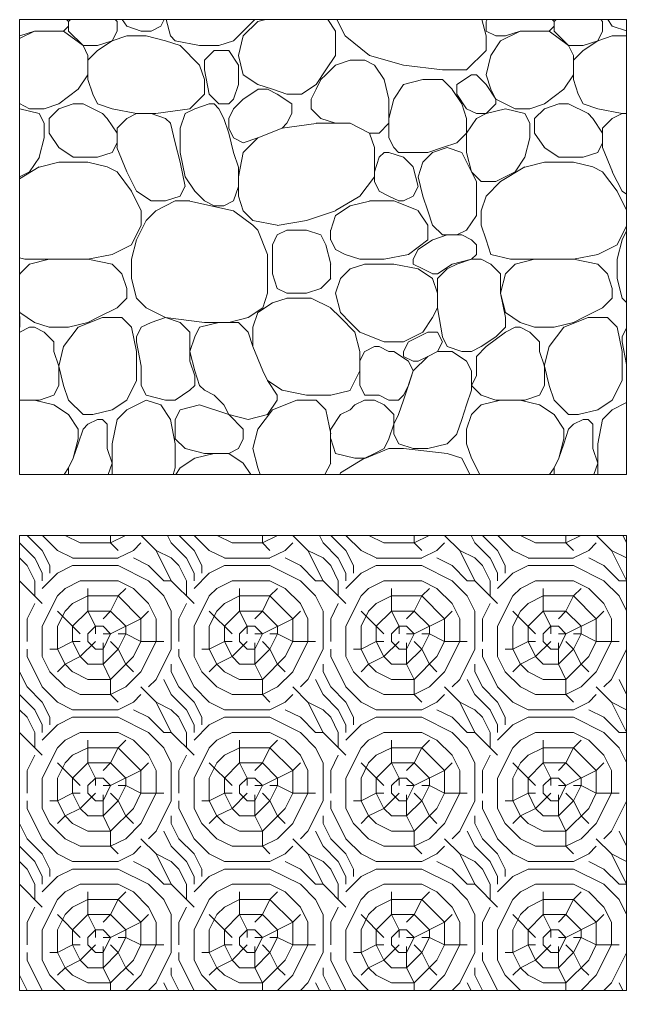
# Model space of a CAD drawing. Header units: millimetres. Extents: x 0 to 108, y -34 to 100.
# Drawn here: x 0 to 20, y -34 to -2 of the extents above; entities that cross this region are included whole.
import ezdxf

# ---------------------------------------------------------------- set-up
doc = ezdxf.new("R2010")
doc.units = ezdxf.units.MM
doc.layers.get('0').update_dxf_attribs({"linetype": 'CONTINUOUS', "lineweight": 0})

msp = doc.modelspace()

# ---------------------------------------------------------------- hatches: boundary and pattern name
at = {"linetype": 'Continuous', "lineweight": 0}
h = msp.add_hatch(dxfattribs=at)
h.set_pattern_fill('STSSTN', color=3, scale=6, style=0, pattern_type=0)
h.set_pattern_definition([(306.87, (3.1992, 8.9578), (15.996, -15.996), [0.7998, -79.1802]), (333.435, (2.879, 9.118), (15.996, 1e-06), [0.3577, -35.4105]), (345.964, (2.2394, 9.2777), (15.996, 1e-06), [0.6595, -65.2937]), (206.565, (2.5594, 4.159), (-15.996, -15.996), [0.3577, -35.4105]), (206.565, (3.199, 4.479), (-15.996, -15.996), [0.7154, -35.0528]), (225, (3.519, 4.799), (-0, -15.996), [0.4524, -22.1693]), (270, (3.519, 5.119), (15.996, -0), [0.32, -15.676]), (288.435, (3.359, 5.5986), (15.996, -31.992), [0.506, -50.078]), (315, (3.039, 5.919), (15.996, -0), [0.4524, -22.1693]), (348.69, (2.2394, 6.0785), (15.996, 1e-06), [0.8156, -80.7483]), (116.565, (3.999, 7.678), (-15.996, 15.996), [0.7154, -35.0528]), (90, (3.999, 7.198), (-15.996, 0), [0.48, -15.516]), (63.435, (3.679, 6.5584), (-0, 15.996), [0.7154, -35.0528]), (26.565, (3.039, 6.2384), (15.996, 15.996), [0.7154, -35.0528]), (11.31, (2.2394, 6.0785), (63.984, 15.996), [0.8156, -80.7483]), (0, (1.28, 6.078), (0, 15.996), [0.96, -15.036]), (26.565, (4.479, 7.678), (15.996, 15.996), [0.7154, -35.0528]), (45, (4.159, 7.358), (0, 15.996), [0.4524, -22.1693]), (63.435, (3.839, 6.718), (-0, 15.996), [0.7154, -35.0528]), (75.964, (3.679, 6.0785), (-0, 15.996), [0.6595, -65.2937]), (90, (3.679, 5.439), (-15.996, 0), [0.64, -15.356]), (104.036, (3.839, 4.7988), (-15.996, 47.988), [0.6595, -65.2937]), (135, (4.159, 4.479), (-15.996, 0), [0.4524, -22.1693]), (153.435, (4.799, 4.159), (-15.996, -1e-06), [0.7154, -35.0528]), (288.435, (6.7183, 10.7173), (15.996, -31.992), [0.5058, -50.078]), (296.565, (6.5584, 11.037), (15.996, -15.996), [0.3577, -35.4105]), (315, (6.398, 11.197), (15.996, -0), [0.226, -22.3955]), (0, (6.238, 11.197), (0, 15.996), [0.16, -15.836]), (18.435, (5.7586, 11.037), (31.992, 15.996), [0.5058, -50.078]), (26.565, (5.4386, 10.877), (15.996, 15.996), [0.3577, -35.4105]), (71.565, (5.2787, 10.3974), (0, 15.996), [0.5058, -50.078]), (90, (5.279, 9.598), (-15.996, 0), [0.8, -15.196]), (135, (2.879, 10.717), (-15.996, 0), [0.226, -22.3955]), (123.69, (3.199, 10.2374), (-15.996, 15.996), [0.5767, -57.0977]), (90, (3.199, 9.918), (-15.996, 0), [0.32, -15.676]), (63.435, (3.039, 9.5976), (-0, 15.996), [0.3577, -35.4105]), (18.435, (2.5594, 9.4376), (31.992, 15.996), [0.5058, -50.078]), (0, (1.76, 9.438), (0, 15.996), [0.8, -15.196]), (326.31, (1.2797, 9.7576), (31.992, -15.996), [0.5767, -57.0977]), (0, (1.28, 9.278), (0, 15.996), [0.96, -15.036]), (14.036, (0.64, 9.1177), (47.988, 15.996), [0.6595, -65.2937]), (30.964, (-0.16, 8.6378), (47.988, 31.992), [0.9327, -92.3392]), (45, (-0.64, 8.158), (0, 15.996), [0.6787, -21.943]), (71.565, (-0.8, 7.678), (0, 15.996), [0.5058, -50.078]), (90, (-0.8, 7.198), (-15.996, 0), [0.48, -15.516]), (108.435, (-0.64, 6.7183), (-15.996, 31.992), [0.5058, -50.078]), (108.435, (-0.48, 6.2384), (-15.996, 31.992), [0.5058, -50.078]), (165.964, (0.16, 6.0785), (-15.996, -1e-06), [0.6595, -65.2937]), (180, (1.28, 6.078), (-0, -15.996), [1.1197, -14.8763]), (303.69, (7.358, 15.356), (15.996, -15.996), [0.5767, -57.0977]), (326.31, (6.8783, 15.676), (31.992, -15.996), [0.5767, -57.0977]), (0, (6.398, 15.676), (0, 15.996), [0.48, -15.516]), (14.036, (5.7586, 15.516), (47.988, 15.996), [0.6595, -65.2937]), (33.69, (5.2787, 15.196), (15.996, 15.996), [0.5767, -57.0977]), (56.31, (4.9588, 14.7163), (15.996, 31.992), [0.5767, -57.0977]), (75.964, (4.7988, 14.0765), (-0, 15.996), [0.6595, -65.2937]), (104.036, (4.9588, 13.4366), (-15.996, 47.988), [0.6595, -65.2937]), (135, (5.119, 13.277), (-15.996, 0), [0.226, -22.3955]), (168.69, (5.9185, 13.1167), (-15.996, -1e-06), [0.8156, -80.7483]), (161.565, (3.999, 13.5966), (-15.996, 0), [0.5058, -50.078]), (180, (4.319, 13.597), (-0, -15.996), [0.32, -15.676]), (206.565, (4.639, 13.7566), (-15.996, -15.996), [0.3577, -35.4105]), (243.435, (4.799, 14.0765), (1e-06, -15.996), [0.3577, -35.4105]), (161.565, (4.639, 17.2757), (-15.996, 0), [0.5058, -50.078]), (123.69, (4.9588, 16.796), (-15.996, 15.996), [0.5767, -57.0977]), (101.31, (5.1187, 15.996), (-15.996, 63.984), [0.8156, -80.7483]), (90, (5.119, 15.196), (-15.996, 0), [0.8, -15.196]), (71.565, (4.959, 14.7163), (0, 15.996), [0.5058, -50.078]), (14.036, (5.2787, 17.1157), (47.988, 15.996), [0.6595, -65.2937]), (63.435, (5.119, 16.796), (-0, 15.996), [0.3577, -35.4105]), (90, (5.119, 16.156), (-15.996, 0), [0.64, -15.356]), (135, (5.439, 15.836), (-15.996, 0), [0.4524, -22.1693]), (165.964, (6.0785, 15.676), (-15.996, -1e-06), [0.6595, -65.2937]), (180, (6.878, 15.676), (-0, -15.996), [0.8, -15.196]), (206.565, (7.198, 15.836), (-15.996, -15.996), [0.3577, -35.4105]), (243.435, (7.358, 16.156), (1e-06, -15.996), [0.3577, -35.4105]), (270, (7.358, 16.476), (15.996, -0), [0.32, -15.676]), (315, (6.878, 16.956), (15.996, -0), [0.6787, -21.943]), (341.565, (5.9185, 17.2757), (15.996, -0), [1.0117, -49.572]), (270, (7.838, 14.396), (15.996, -0), [0.32, -15.676]), (288.435, (7.678, 14.8763), (15.996, -31.992), [0.5058, -50.078]), (26.565, (3.519, 17.116), (15.996, 15.996), [0.7154, -35.0528]), (45, (3.199, 16.796), (0, 15.996), [0.4524, -22.1693]), (78.69, (3.0392, 15.996), (-0, 15.996), [0.8156, -80.7483]), (90, (3.04, 15.196), (-15.996, 0), [0.8, -15.196]), (90, (3.04, 14.716), (-15.996, 0), [0.48, -15.516]), (108.435, (3.199, 14.2364), (-15.996, 31.992), [0.5058, -50.078]), (123.69, (3.519, 13.7566), (-15.996, 15.996), [0.5767, -57.0977]), (168.69, (5.9185, 13.1167), (-15.996, -1e-06), [0.8156, -80.7483]), (180, (6.558, 13.117), (-0, -15.996), [0.64, -15.356]), (198.435, (7.038, 13.2767), (-31.992, -15.996), [0.5058, -50.078]), (225, (7.518, 13.757), (-0, -15.996), [0.6787, -21.943]), (225, (7.838, 14.076), (-0, -15.996), [0.4524, -22.1693]), (168.69, (3.839, 10.8773), (-15.996, -1e-06), [0.8156, -80.7483]), (180, (4.479, 10.877), (-0, -15.996), [0.64, -15.356]), (188.13, (5.5986, 11.0372), (-95.976, -15.996), [1.131, -111.9777]), (225, (6.078, 11.517), (-0, -15.996), [0.6787, -21.943]), (270, (6.078, 11.997), (15.996, -0), [0.48, -15.516]), (288.435, (5.9185, 12.477), (15.996, -31.992), [0.5058, -50.078]), (315, (5.279, 13.117), (15.996, -0), [0.905, -21.717]), (341.565, (4.799, 13.2767), (15.996, -0), [0.5058, -50.078]), (345.964, (4.159, 13.4366), (15.996, 1e-06), [0.6595, -65.2937]), (0, (3.519, 13.437), (0, 15.996), [0.64, -15.356]), (18.435, (3.039, 13.2767), (31.992, 15.996), [0.5058, -50.078]), (33.69, (2.5594, 12.9568), (15.996, 15.996), [0.5767, -57.0977]), (45, (2.24, 12.637), (0, 15.996), [0.4524, -22.1693]), (90, (2.24, 11.997), (-15.996, 0), [0.64, -15.356]), (108.435, (2.3994, 11.517), (-15.996, 31.992), [0.5058, -50.078]), (116.565, (2.5594, 11.197), (-15.996, 15.996), [0.3577, -35.4105]), (161.565, (3.039, 11.037), (-15.996, 0), [0.5058, -50.078]), (291.801, (7.678, 3.1992), (15.996, -31.992), [0.8614, -85.2797]), (270, (7.678, 3.839), (15.996, -0), [0.64, -15.356]), (251.565, (7.838, 4.319), (-0, -15.996), [0.506, -50.078]), (213.69, (8.318, 4.639), (-15.996, -15.996), [0.5767, -57.0977]), (198.435, (8.798, 4.799), (-31.992, -15.996), [0.506, -50.078]), (180, (9.598, 4.799), (-0, -15.996), [0.8, -15.196]), (153.435, (10.2374, 4.479), (-15.996, -1e-06), [0.7154, -35.0528]), (135, (10.557, 4.159), (-15.996, 0), [0.4524, -22.1693]), (135, (11.037, 3.679), (-15.996, 0), [0.6787, -21.943]), (104.036, (11.1972, 3.0392), (-15.996, 47.988), [0.6595, -65.2937]), (90, (11.197, 2.4), (-15.996, 0), [0.64, -15.356]), (63.435, (10.877, 1.7596), (-0, 15.996), [0.7154, -35.053]), (14.036, (10.2374, 1.5996), (47.988, 15.996), [0.6595, -65.2937]), (0, (9.438, 1.6), (0, 15.996), [0.8, -15.196]), (348.69, (8.6378, 1.7596), (15.996, 1e-06), [0.8156, -80.7483]), (326.31, (8.158, 2.0795), (31.992, -15.996), [0.5767, -57.0977]), (296.565, (7.998, 2.3994), (15.996, -15.996), [0.3577, -35.4105]), (45, (6.878, 11.197), (0, 15.996), [0.226, -22.3955]), (0, (6.558, 11.197), (0, 15.996), [0.32, -15.676]), (315, (6.238, 11.517), (15.996, -0), [0.4524, -22.1693]), (281.31, (6.0785, 12.317), (15.996, -63.984), [0.8156, -80.7483]), (0, (6.398, 12.957), (0, 15.996), [0.48, -15.516]), (45, (6.078, 12.637), (0, 15.996), [0.4524, -22.1693]), (90, (6.078, 12.317), (-15.996, 0), [0.32, -15.676]), (135, (3.199, 13.917), (-15.996, 0), [0.4524, -22.1693]), (90, (3.199, 13.597), (-15.996, 0), [0.32, -15.676]), (63.435, (3.039, 13.277), (-0, 15.996), [0.3577, -35.4105]), (18.435, (2.5594, 13.1167), (31.992, 15.996), [0.5058, -50.078]), (0, (2.08, 13.117), (0, 15.996), [0.48, -15.516]), (0, (12.477, 7.998), (0, 15.996), [0.16, -15.836]), (333.435, (12.157, 8.158), (15.996, 1e-06), [0.3577, -35.4105]), (333.435, (11.837, 8.318), (15.996, 1e-06), [0.3577, -35.4105]), (296.565, (11.677, 8.638), (15.996, -15.996), [0.3577, -35.4105]), (270, (11.677, 8.958), (15.996, -0), [0.32, -15.676]), (251.565, (11.837, 9.4376), (-0, -15.996), [0.5058, -50.078]), (225, (11.997, 9.598), (-0, -15.996), [0.226, -22.3955]), (180, (12.157, 9.598), (-0, -15.996), [0.16, -15.836]), (45, (11.837, 10.237), (0, 15.996), [0.4524, -22.1693]), (0, (11.517, 10.237), (0, 15.996), [0.32, -15.676]), (341.565, (9.9175, 10.7173), (15.996, -0), [0.5058, -50.078]), (315, (9.598, 11.037), (15.996, -0), [0.4524, -22.1693]), (270, (9.598, 11.357), (15.996, -0), [0.32, -15.676]), (243.435, (9.7576, 11.677), (1e-06, -15.996), [0.3577, -35.4105]), (153.435, (8.478, 11.517), (-15.996, -1e-06), [0.3577, -35.4105]), (146.31, (8.9578, 11.197), (-31.992, 15.996), [0.5767, -57.0977]), (90, (8.958, 10.877), (-15.996, 0), [0.32, -15.676]), (63.435, (8.798, 10.5574), (-0, 15.996), [0.3577, -35.4105]), (45, (8.638, 10.397), (0, 15.996), [0.226, -22.3955]), (18.435, (7.358, 9.9175), (31.992, 15.996), [0.5058, -50.078]), (333.435, (7.038, 10.0775), (15.996, 1e-06), [0.3577, -35.4105]), (296.565, (6.878, 10.3974), (15.996, -15.996), [0.3577, -35.4105]), (180, (6.718, 7.838), (-0, -15.996), [0.32, -15.676]), (206.565, (7.038, 7.998), (-15.996, -15.996), [0.3577, -35.4105]), (251.565, (7.198, 8.478), (-0, -15.996), [0.5058, -50.078]), (270, (7.198, 9.118), (15.996, -0), [0.64, -15.356]), (116.565, (10.0775, 6.5584), (-15.996, 15.996), [0.3577, -35.4105]), (104.036, (10.2374, 5.9185), (-15.996, 47.988), [0.6595, -65.2937]), (90, (10.237, 5.439), (-15.996, 0), [0.48, -15.516]), (45, (9.918, 5.119), (0, 15.996), [0.4524, -22.1693]), (18.435, (9.4376, 4.959), (31.992, 15.996), [0.506, -50.078]), (0, (8.798, 4.959), (0, 15.996), [0.64, -15.356]), (333.435, (8.478, 5.119), (15.996, 1e-06), [0.3577, -35.4105]), (0, (11.677, 3.199), (0, 15.996), [0.16, -15.836]), (26.565, (11.357, 3.039), (15.996, 15.996), [0.3577, -35.4105]), (63.435, (11.197, 2.719), (-0, 15.996), [0.3577, -35.4105]), (90, (11.197, 2.4), (-15.996, 0), [0.32, -15.676]), (90, (11.197, 1.92), (-15.996, 0), [0.48, -15.516]), (116.565, (11.357, 1.5996), (-15.996, 15.996), [0.3577, -35.4105]), (123.69, (8.478, 1.5996), (-15.996, 15.996), [0.5767, -57.0977]), (90, (8.478, 1.44), (-15.996, 0), [0.16, -15.836]), (168.69, (8.478, 7.1982), (-15.996, -1e-06), [0.8156, -80.7483]), (189.462, (9.4376, 7.3582), (-79.98, -15.996), [0.973, -96.3269]), (198.435, (10.3974, 7.678), (-31.992, -15.996), [1.0117, -49.572]), (210.964, (11.1972, 8.158), (-47.988, -31.992), [0.9327, -92.3392]), (233.13, (11.677, 8.7978), (-31.992, -47.988), [0.7998, -79.1802]), (270, (11.677, 9.758), (15.996, -0), [0.96, -15.036]), (288.435, (11.517, 10.2374), (15.996, -31.992), [0.5058, -50.078]), (333.435, (10.877, 10.5574), (15.996, 1e-06), [0.7154, -35.0528]), (0, (9.758, 10.557), (0, 15.996), [1.12, -14.876]), (8.13, (8.6378, 10.3974), (95.976, 15.996), [1.131, -111.9777]), (21.801, (7.838, 10.0775), (31.992, 15.996), [0.8614, -85.2797]), (45, (7.358, 9.598), (0, 15.996), [0.6787, -21.943]), (78.69, (7.1982, 8.7978), (-0, 15.996), [0.8156, -80.7483]), (90, (7.198, 8.158), (-15.996, 0), [0.64, -15.356]), (108.435, (7.358, 7.678), (-15.996, 31.992), [0.506, -50.078]), (135, (7.678, 7.358), (-15.996, 0), [0.4524, -22.1693]), (180, (5.599, 7.998), (-0, -15.996), [0.48, -15.516]), (167.471, (7.0382, 7.678), (-79.98, 15.996), [1.4748, -146.001]), (143.13, (7.678, 7.1982), (-47.988, 31.992), [0.7998, -79.1802]), (135, (7.838, 7.038), (-15.996, 0), [0.226, -22.3955]), (111.801, (8.158, 6.2384), (-15.996, 31.992), [0.8614, -85.2797]), (90, (8.158, 5.599), (-15.996, 0), [0.64, -15.356]), (90, (8.158, 4.959), (-15.996, 0), [0.64, -15.356]), (71.565, (7.998, 4.479), (0, 15.996), [0.506, -50.078]), (33.69, (7.518, 4.159), (15.996, 15.996), [0.5767, -57.0977]), (14.036, (6.8783, 3.999), (47.988, 15.996), [0.6595, -65.2937]), (0, (6.078, 3.999), (0, 15.996), [0.8, -15.196]), (352.875, (4.7988, 4.159), (15.996, -1e-06), [1.2896, -127.6742]), (270, (14.716, 10.717), (15.996, -0), [0.48, -15.516]), (288.435, (14.5564, 11.197), (15.996, -31.992), [0.5058, -50.078]), (303.69, (14.2364, 11.677), (15.996, -15.996), [0.5767, -57.0977]), (315, (13.917, 11.997), (15.996, -0), [0.4524, -22.1693]), (0, (13.277, 11.997), (0, 15.996), [0.64, -15.356]), (14.036, (12.637, 11.837), (47.988, 15.996), [0.6595, -65.2937]), (56.31, (12.317, 11.357), (15.996, 31.992), [0.5767, -57.0977]), (75.964, (12.157, 10.7173), (-0, 15.996), [0.6595, -65.2937]), (270, (12.157, 11.357), (15.996, -0), [0.48, -15.516]), (284.036, (11.997, 11.997), (15.996, -47.988), [0.6595, -65.2937]), (303.69, (11.677, 12.477), (15.996, -15.996), [0.5767, -57.0977]), (333.435, (11.357, 12.637), (15.996, 1e-06), [0.3577, -35.4105]), (0, (10.877, 12.637), (0, 15.996), [0.48, -15.516]), (18.435, (10.3974, 12.477), (31.992, 15.996), [0.5058, -50.078]), (45, (10.077, 12.157), (0, 15.996), [0.4524, -22.1693]), (236.31, (10.3974, 12.797), (-15.996, -31.992), [0.5767, -57.0977]), (270, (10.397, 13.277), (15.996, -0), [0.48, -15.516]), (270, (10.397, 13.597), (15.996, -0), [0.32, -15.676]), (303.69, (10.0775, 14.0765), (15.996, -15.996), [0.5767, -57.0977]), (333.435, (9.7576, 14.2364), (15.996, 1e-06), [0.3577, -35.4105]), (0, (9.118, 14.236), (0, 15.996), [0.64, -15.356]), (14.036, (8.478, 14.0765), (47.988, 15.996), [0.6595, -65.2937]), (210.964, (11.3572, 15.516), (-47.988, -31.992), [0.9327, -92.3392]), (201.801, (12.157, 15.836), (-31.992, -15.996), [0.8614, -85.2797]), (180, (12.637, 15.836), (-0, -15.996), [0.48, -15.516]), (173.66, (14.0765, 15.676), (-15.996, -1e-06), [1.4485, -143.4014]), (161.565, (14.5564, 15.516), (-15.996, 0), [0.5058, -50.078]), (116.565, (14.876, 14.876), (-15.996, 15.996), [0.7154, -35.0528]), (111.801, (15.1962, 14.0765), (-15.996, 31.992), [0.8614, -85.2797]), (104.036, (15.356, 13.4366), (-15.996, 47.988), [0.6595, -65.2937]), (90, (15.356, 12.957), (-15.996, 0), [0.48, -15.516]), (45, (14.716, 12.317), (0, 15.996), [0.905, -21.717]), (0, (13.917, 12.317), (0, 15.996), [0.8, -15.196]), (352.875, (12.6368, 12.4769), (15.996, -1e-06), [1.2896, -127.6742]), (344.0546, (11.5171, 12.7968), (63.984, -15.996), [1.1645, -115.2881]), (321.34, (10.7173, 13.4366), (63.984, -47.988), [1.0242, -101.4001]), (296.565, (10.3974, 14.0765), (15.996, -15.996), [0.7154, -35.0528]), (270, (10.397, 14.556), (15.996, -0), [0.48, -15.516]), (251.565, (10.5574, 15.036), (-0, -15.996), [0.5058, -50.078]), (116.565, (3.839, 8.318), (-15.996, 15.996), [0.7154, -35.0528]), (146.31, (4.319, 7.998), (-31.992, 15.996), [0.5767, -57.0977]), (180, (4.799, 7.998), (-0, -15.996), [0.48, -15.516]), (198.435, (5.2787, 8.158), (-31.992, -15.996), [0.5058, -50.078]), (243.435, (5.4386, 8.478), (1e-06, -15.996), [0.3577, -35.4105]), (281.31, (5.2787, 9.2777), (15.996, -63.984), [0.8156, -80.7483]), (296.565, (6.718, 1.28), (15.996, -15.996), [0.3577, -35.4105]), (315, (6.398, 1.6), (15.996, -0), [0.4524, -22.1693]), (333.435, (6.0785, 1.7596), (15.996, 1e-06), [0.3577, -35.4105]), (315, (5.919, 1.92), (15.996, -0), [0.226, -22.3955]), (288.435, (7.038, 9.5976), (15.996, -31.992), [0.5058, -50.078]), (284.036, (6.8783, 10.2374), (15.996, -47.988), [0.6595, -65.2937]), (90, (5.279, 9.598), (-15.996, 0), [0.64, -15.356]), (101.31, (5.4386, 8.7978), (-15.996, 63.984), [0.8156, -80.7483]), (123.69, (5.7586, 8.318), (-15.996, 15.996), [0.5767, -57.0977]), (135, (6.078, 7.998), (-15.996, 0), [0.4524, -22.1693]), (153.435, (6.3984, 7.838), (-15.996, -1e-06), [0.3577, -35.4105]), (270, (5.599, 3.359), (15.996, -0), [0.64, -15.356]), (270, (5.599, 3.679), (15.996, -0), [0.32, -15.676]), (315, (5.279, 3.999), (15.996, -0), [0.4524, -22.1693]), (341.565, (4.799, 4.159), (15.996, -0), [0.506, -50.078]), (18.435, (4.319, 3.999), (31.992, 15.996), [0.506, -50.078]), (26.565, (3.999, 3.839), (15.996, 15.996), [0.3577, -35.4105]), (63.435, (3.839, 3.519), (-0, 15.996), [0.3577, -35.4105]), (90, (3.839, 3.359), (-15.996, 0), [0.16, -15.836]), (101.31, (3.999, 2.5594), (-15.996, 63.984), [0.8156, -80.7483]), (90, (3.999, 1.92), (-15.996, 0), [0.64, -15.356]), (116.565, (4.159, 1.5996), (-15.996, 15.996), [0.3577, -35.4105]), (165.964, (4.7988, 1.4396), (-15.996, -1e-06), [0.6595, -65.2937]), (180, (5.119, 1.44), (-0, -15.996), [0.32, -15.676]), (213.69, (5.5986, 1.7596), (-15.996, -15.996), [0.5767, -57.0977]), (225, (5.759, 1.92), (-0, -15.996), [0.226, -22.3955]), (270, (5.759, 2.24), (15.996, -0), [0.32, -15.676]), (288.435, (5.5986, 2.7193), (15.996, -31.992), [0.506, -50.078]), (270, (2.88, 16.636), (15.996, -0), [0.8, -15.196]), (315, (2.719, 16.796), (15.996, -0), [0.2262, -22.3955]), (0, (2.56, 16.796), (0, 15.996), [0.16, -15.836]), (26.565, (2.2394, 16.636), (15.996, 15.996), [0.3577, -35.4105]), (45, (2.08, 16.476), (0, 15.996), [0.2262, -22.3955]), (71.565, (1.9195, 15.996), (0, 15.996), [0.5058, -50.078]), (90, (1.6, 14.876), (-15.996, 0), [0.32, -15.676]), (116.565, (1.7596, 14.5564), (-15.996, 15.996), [0.3577, -35.4105]), (153.435, (2.0795, 14.3964), (-15.996, -1e-06), [0.3577, -35.4105]), (180, (2.24, 14.396), (-0, -15.996), [0.16, -15.836]), (198.435, (2.7193, 14.5564), (-31.992, -15.996), [0.5058, -50.078]), (243.435, (2.879, 14.876), (1e-06, -15.996), [0.3577, -35.4105]), (251.565, (3.039, 15.356), (-0, -15.996), [0.5058, -50.078]), (288.435, (2.8793, 15.836), (15.996, -31.992), [0.5058, -50.078]), (71.565, (1.7596, 15.516), (0, 15.996), [0.5058, -50.078]), (180, (0.8, 14.556), (-0, -15.996), [0.96, -15.036]), (198.435, (1.2797, 14.7163), (-31.992, -15.996), [0.5058, -50.078]), (236.31, (1.5996, 15.196), (-15.996, -31.992), [0.5767, -57.0977]), (243.435, (1.7596, 15.516), (1e-06, -15.996), [0.3577, -35.4105]), (255.964, (1.9195, 16.156), (1e-06, -15.996), [0.6595, -65.2937]), (270, (1.92, 16.476), (15.996, -0), [0.32, -15.676]), (303.69, (1.5996, 16.9558), (15.996, -15.996), [0.5767, -57.0977]), (326.31, (1.1197, 17.2757), (31.992, -15.996), [0.5767, -57.0977]), (341.565, (10.7173, 6.2384), (15.996, -0), [0.506, -50.078]), (333.435, (10.3974, 6.3984), (15.996, 1e-06), [0.3577, -35.4105]), (71.565, (12.797, 1.9195), (0, 15.996), [0.506, -50.078]), (63.435, (12.637, 1.5996), (-0, 15.996), [0.3577, -35.4105]), (45, (12.477, 1.44), (0, 15.996), [0.226, -22.3955]), (0, (12.317, 1.44), (0, 15.996), [0.16, -15.836]), (0, (12.157, 1.44), (0, 15.996), [0.16, -15.836]), (333.435, (11.837, 1.5996), (15.996, 1e-06), [0.3577, -35.4105]), (0, (11.357, 1.6), (0, 15.996), [0.48, -15.516]), (153.435, (12.157, 3.039), (-15.996, -1e-06), [0.3577, -35.4105]), (180, (12.317, 3.04), (-0, -15.996), [0.16, -15.836]), (146.31, (12.797, 2.7193), (-31.992, 15.996), [0.5767, -57.0977]), (116.565, (12.957, 2.3994), (-15.996, 15.996), [0.3577, -35.4105]), (251.565, (7.198, 11.837), (-0, -15.996), [0.5058, -50.078]), (270, (7.198, 12.477), (15.996, -0), [0.64, -15.356]), (303.69, (6.8783, 12.9568), (15.996, -15.996), [0.5767, -57.0977]), (180, (11.997, 6.078), (-0, -15.996), [0.8, -15.196]), (191.31, (12.7968, 6.2384), (-63.984, -15.996), [0.8156, -80.7483]), (216.87, (13.4366, 6.7183), (-15.996, -15.996), [0.7998, -79.1802]), (270, (13.437, 7.198), (15.996, -0), [0.48, -15.516]), (303.69, (13.1167, 7.678), (15.996, -15.996), [0.5767, -57.0977]), (338.199, (12.317, 7.998), (47.988, -15.996), [0.8614, -85.2797]), (0, (11.517, 7.998), (0, 15.996), [0.8, -15.196]), (14.036, (10.8773, 7.838), (47.988, 15.996), [0.6595, -65.2937]), (33.69, (10.3974, 7.518), (15.996, 15.996), [0.5767, -57.0977]), (71.565, (10.2374, 7.038), (0, 15.996), [0.506, -50.078]), (90, (10.237, 6.718), (-15.996, 0), [0.32, -15.676]), (116.565, (10.3974, 6.3984), (-15.996, 15.996), [0.3577, -35.4105]), (180, (2.24, 0.96), (-0, -15.996), [0.16, -15.836]), (180, (2.4, 0.96), (-0, -15.996), [0.16, -15.836]), (194.036, (3.0392, 1.1197), (-47.988, -15.996), [0.6595, -65.2937]), (213.69, (3.519, 1.4396), (-15.996, -15.996), [0.5767, -57.0977]), (243.435, (3.839, 2.0795), (1e-06, -15.996), [0.7154, -35.0528]), (270, (3.839, 3.04), (15.996, -0), [0.96, -15.036]), (281.31, (3.679, 3.839), (15.996, -63.984), [0.8156, -80.7483]), (315, (3.359, 4.159), (15.996, -0), [0.4524, -22.1693]), (0, (2.72, 4.159), (0, 15.996), [0.64, -15.356]), (21.801, (1.9195, 3.839), (31.992, 15.996), [0.8614, -85.2797]), (53.13, (1.4396, 3.1992), (31.992, 47.988), [0.7998, -79.1802]), (75.964, (1.2797, 2.5594), (-0, 15.996), [0.6595, -65.2937]), (104.036, (1.4396, 1.9195), (-15.996, 47.988), [0.6595, -65.2937]), (108.435, (1.5996, 1.4396), (-15.996, 31.992), [0.506, -50.078]), (135, (2.08, 0.96), (-15.996, 0), [0.6787, -21.943]), (206.565, (12.957, 8.158), (-15.996, -15.996), [0.3577, -35.4105]), (243.435, (13.117, 8.478), (1e-06, -15.996), [0.3577, -35.4105]), (284.036, (12.9568, 9.1177), (15.996, -47.988), [0.6595, -65.2937]), (315, (12.637, 9.438), (15.996, -0), [0.4524, -22.1693]), (341.565, (12.157, 9.5976), (15.996, -0), [0.5058, -50.078]), (180, (8.638, 14.236), (-0, -15.996), [0.16, -15.836]), (180, (8.798, 14.236), (-0, -15.996), [0.16, -15.836]), (194.036, (9.4376, 14.3964), (-47.988, -15.996), [0.6595, -65.2937]), (213.69, (9.9175, 14.7163), (-15.996, -15.996), [0.5767, -57.0977]), (243.435, (10.2374, 15.356), (1e-06, -15.996), [0.7154, -35.0528]), (270, (10.237, 16.316), (15.996, -0), [0.96, -15.036]), (281.31, (10.0775, 17.1157), (15.996, -63.984), [0.8156, -80.7483]), (315, (9.758, 17.436), (15.996, -0), [0.4524, -22.1693]), (0, (9.118, 17.436), (0, 15.996), [0.64, -15.356]), (21.801, (8.318, 17.1157), (31.992, 15.996), [0.8614, -85.2797]), (53.13, (7.838, 16.476), (31.992, 47.988), [0.7998, -79.1802]), (75.964, (7.678, 15.836), (-0, 15.996), [0.6595, -65.2937]), (104.036, (7.838, 15.1962), (-15.996, 47.988), [0.6595, -65.2937]), (108.435, (7.998, 14.7163), (-15.996, 31.992), [0.5058, -50.078]), (135, (8.478, 14.236), (-15.996, 0), [0.6787, -21.943]), (180, (0.48, 3.839), (-0, -15.996), [0.16, -15.836]), (153.435, (0.8, 3.679), (-15.996, -1e-06), [0.3577, -35.4105]), (135, (1.12, 3.359), (-15.996, 0), [0.4524, -22.1693]), (90, (1.12, 3.04), (-15.996, 0), [0.32, -15.676]), (108.435, (1.2797, 2.5594), (-15.996, 31.992), [0.506, -50.078]), (90, (1.28, 1.92), (-15.996, 0), [0.64, -15.356]), (63.435, (1.12, 1.5996), (-0, 15.996), [0.3577, -35.4105]), (18.435, (0.64, 1.4396), (31.992, 15.996), [0.506, -50.078]), (0, (0, 1.44), (0, 15.996), [0.64, -15.356]), (0, (-0.32, 1.44), (0, 15.996), [0.32, -15.676]), (341.565, (-0.8, 1.5996), (15.996, -0), [0.506, -50.078]), (315, (-1.12, 1.92), (15.996, -0), [0.4524, -22.1693]), (243.435, (-0.96, 2.2394), (1e-06, -15.996), [0.3577, -35.4105]), (270, (-0.96, 2.88), (15.996, -0), [0.64, -15.356]), (225, (-0.64, 3.199), (-0, -15.996), [0.4524, -22.1693]), (216.87, (0, 3.679), (-15.996, -15.996), [0.7998, -79.1802]), (206.565, (0.32, 3.839), (-15.996, -15.996), [0.3577, -35.4105]), (341.565, (9.4376, 7.038), (15.996, -0), [0.506, -50.078]), (0, (8.798, 7.038), (0, 15.996), [0.64, -15.356]), (26.565, (8.478, 6.878), (15.996, 15.996), [0.3577, -35.4105]), (63.435, (8.318, 6.5584), (-0, 15.996), [0.3577, -35.4105]), (90, (8.318, 5.599), (-15.996, 0), [0.96, -15.036]), (108.435, (8.478, 5.1187), (-15.996, 31.992), [0.506, -50.078]), (284.036, (5.5986, 3.0392), (15.996, -47.988), [0.6595, -65.2937]), (251.565, (5.7586, 3.519), (-0, -15.996), [0.506, -50.078]), (243.435, (5.9185, 3.839), (1e-06, -15.996), [0.3577, -35.4105]), (194.036, (6.5584, 3.999), (-47.988, -15.996), [0.6595, -65.2937]), (180, (7.198, 3.999), (-0, -15.996), [0.64, -15.356]), (135, (7.518, 3.679), (-15.996, 0), [0.4524, -22.1693]), (108.435, (7.678, 3.199), (-15.996, 31.992), [0.506, -50.078]), (108.435, (5.9185, 1.9195), (-15.996, 31.992), [0.506, -50.078]), (165.964, (7.518, 0.7998), (-15.996, -1e-06), [0.6595, -65.2937]), (194.036, (8.158, 0.9598), (-47.988, -15.996), [0.6595, -65.2937]), (236.31, (8.478, 1.4396), (-15.996, -31.992), [0.5767, -57.0977]), (213.69, (7.838, 11.677), (-15.996, -15.996), [0.5767, -57.0977]), (180, (8.158, 11.677), (-0, -15.996), [0.32, -15.676]), (270, (6.878, 10.717), (15.996, -0), [0.32, -15.676]), (243.435, (7.038, 11.037), (1e-06, -15.996), [0.3577, -35.4105]), (225, (7.358, 11.357), (-0, -15.996), [0.4524, -22.1693]), (291.801, (3.1992, 9.7576), (15.996, -31.992), [0.8614, -85.2797]), (270, (3.199, 10.397), (15.996, -0), [0.64, -15.356]), (225, (3.519, 10.717), (-0, -15.996), [0.4524, -22.1693]), (206.565, (3.839, 10.877), (-15.996, -15.996), [0.3577, -35.4105]), (180, (4.319, 10.877), (-0, -15.996), [0.48, -15.516]), (161.565, (4.799, 10.7173), (-15.996, 0), [0.5058, -50.078]), (135, (4.959, 10.557), (-15.996, 0), [0.226, -22.3955]), (104.036, (5.1187, 9.9175), (-15.996, 47.988), [0.6595, -65.2937]), (104.036, (5.2787, 9.2777), (-15.996, 47.988), [0.6595, -65.2937]), (284.036, (-0.16, 4.9588), (15.996, -47.988), [0.6595, -65.2937]), (255.964, (0, 5.5986), (1e-06, -15.996), [0.6595, -65.2937]), (225, (0.32, 5.919), (-0, -15.996), [0.4524, -22.1693]), (194.036, (0.9598, 6.0785), (-47.988, -15.996), [0.6595, -65.2937]), (180, (1.92, 6.078), (-0, -15.996), [0.96, -15.036]), (14.036, (1.5996, 3.839), (47.988, 15.996), [0.6595, -65.2937]), (0, (0.96, 3.839), (0, 15.996), [0.64, -15.356]), (341.565, (0.48, 3.999), (15.996, -0), [0.5058, -50.078]), (326.31, (0, 4.319), (31.992, -15.996), [0.5767, -57.0977]), (225, (7.838, 13.917), (-0, -15.996), [0.6787, -21.943]), (194.036, (8.478, 14.0765), (-47.988, -15.996), [0.6595, -65.2937]), (56.31, (9.7576, 11.837), (15.996, 31.992), [0.5767, -57.0977]), (33.69, (9.2777, 11.517), (15.996, 15.996), [0.5767, -57.0977]), (0, (8.798, 11.517), (0, 15.996), [0.48, -15.516]), (341.565, (8.318, 11.677), (15.996, -0), [0.5058, -50.078]), (341.565, (7.838, 11.837), (15.996, -0), [0.5058, -50.078]), (326.31, (7.358, 12.157), (31.992, -15.996), [0.5767, -57.0977]), (284.036, (7.1982, 12.7968), (15.996, -47.988), [0.6595, -65.2937]), (255.964, (7.358, 13.4366), (1e-06, -15.996), [0.6595, -65.2937]), (243.435, (12.157, 0.16), (1e-06, -15.996), [0.3577, -35.4105]), (251.565, (12.317, 0.64), (-0, -15.996), [0.506, -50.078]), (270, (12.317, 0.96), (15.996, -0), [0.32, -15.676]), (315, (11.997, 1.28), (15.996, -0), [0.4524, -22.1693]), (333.435, (11.677, 1.4396), (15.996, 1e-06), [0.3577, -35.4105]), (0, (11.357, 1.44), (0, 15.996), [0.32, -15.676]), (26.565, (11.037, 1.28), (15.996, 15.996), [0.3577, -35.4105]), (45, (10.877, 1.12), (0, 15.996), [0.226, -22.3955]), (26.565, (10.5574, 0.96), (15.996, 15.996), [0.3577, -35.4105]), (56.31, (10.2374, 0.48), (15.996, 31.992), [0.5767, -57.0977]), (90, (10.237, 0.16), (-15.996, 0), [0.32, -15.676]), (108.435, (10.3974, -0.32), (-15.996, 31.992), [0.506, -50.078]), (165.964, (11.0372, -0.48), (-15.996, -1e-06), [0.6595, -65.2937]), (180, (11.357, -0.48), (-0, -15.996), [0.32, -15.676]), (206.565, (11.677, -0.32), (-15.996, -15.996), [0.3577, -35.4105]), (206.565, (11.997, -0.16), (-15.996, -15.996), [0.3577, -35.4105]), (243.435, (9.9175, 11.997), (1e-06, -15.996), [0.3577, -35.4105]), (225, (10.077, 12.157), (-0, -15.996), [0.226, -22.3955]), (90, (12.157, 10.397), (-15.996, 0), [0.48, -15.516]), (333.435, (-0.8, 14.876), (15.996, 1e-06), [0.7154, -35.0528]), (296.565, (-1.12, 15.516), (15.996, -15.996), [0.7154, -35.0528]), (288.435, (-1.2797, 15.996), (15.996, -31.992), [0.5058, -50.078]), (270, (-1.28, 16.476), (15.996, -0), [0.48, -15.516]), (251.565, (-1.1197, 16.956), (-0, -15.996), [0.5058, -50.078]), (225, (-0.8, 17.276), (-0, -15.996), [0.4524, -22.1693]), (194.036, (-0.16, 17.4356), (-47.988, -15.996), [0.6595, -65.2937]), (180, (0.48, 17.436), (-0, -15.996), [0.64, -15.356]), (165.964, (1.1197, 17.2757), (-15.996, -1e-06), [0.6595, -65.2937]), (243.435, (12.477, 0.96), (1e-06, -15.996), [0.3577, -35.4105]), (251.565, (12.637, 1.4396), (-0, -15.996), [0.506, -50.078]), (251.565, (12.957, 2.3994), (-0, -15.996), [1.0117, -49.572]), (225, (13.437, 2.879), (-0, -15.996), [0.6787, -21.943]), (206.565, (13.7566, 3.039), (-15.996, -15.996), [0.3577, -35.4105]), (180, (14.236, 3.04), (-0, -15.996), [0.48, -15.516]), (146.31, (14.7163, 2.7193), (-31.992, 15.996), [0.5767, -57.0977]), (116.565, (14.876, 2.3994), (-15.996, 15.996), [0.3577, -35.4105]), (90, (14.876, 1.76), (-15.996, 0), [0.64, -15.356]), (71.565, (14.7163, 1.2797), (0, 15.996), [0.506, -50.078]), (71.565, (14.5564, 0.8), (0, 15.996), [0.506, -50.078]), (71.565, (14.3964, 0.32), (0, 15.996), [0.506, -50.078]), (45, (14.076, 0), (0, 15.996), [0.4524, -22.1693]), (14.036, (13.4366, -0.16), (47.988, 15.996), [0.6595, -65.2937]), (0, (12.957, -0.16), (0, 15.996), [0.48, -15.516]), (341.565, (12.477, 0), (15.996, -0), [0.506, -50.078]), (296.565, (12.317, 0.32), (15.996, -15.996), [0.3577, -35.4105]), (270, (12.317, 0.64), (15.996, -0), [0.32, -15.676]), (99.462, (13.9165, 3.519), (-15.996, 79.98), [0.973, -96.3269]), (116.565, (14.0765, 3.199), (-15.996, 15.996), [0.3577, -35.4105]), (161.565, (14.5564, 3.039), (-15.996, 0), [0.506, -50.078]), (180, (14.876, 3.04), (-0, -15.996), [0.32, -15.676]), (206.565, (15.196, 3.199), (-15.996, -15.996), [0.3577, -35.4105]), (213.69, (15.676, 3.519), (-15.996, -15.996), [0.5767, -57.0977]), (225, (15.996, 3.839), (-0, -15.996), [0.4524, -22.1693]), (270, (15.996, 3.999), (15.996, -0), [0.16, -15.836]), (270, (15.996, 4.159), (15.996, -0), [0.16, -15.836]), (281.31, (15.836, 4.9588), (15.996, -63.984), [0.8156, -80.7483]), (270, (15.836, 5.599), (15.996, -0), [0.64, -15.356]), (315, (15.516, 5.919), (15.996, -0), [0.4524, -22.1693]), (333.435, (15.196, 6.0785), (15.996, 1e-06), [0.3577, -35.4105]), (0, (14.876, 6.078), (0, 15.996), [0.32, -15.676]), (18.435, (14.3964, 5.9185), (31.992, 15.996), [0.506, -50.078]), (26.565, (14.0765, 5.7586), (15.996, 15.996), [0.3577, -35.4105]), (45, (13.757, 5.439), (0, 15.996), [0.4524, -22.1693]), (90, (13.757, 4.959), (-15.996, 0), [0.48, -15.516]), (296.565, (13.7566, 3.679), (15.996, -15.996), [0.3577, -35.4105]), (0, (13.437, 3.679), (0, 15.996), [0.32, -15.676]), (26.565, (12.797, 3.359), (15.996, 15.996), [0.7154, -35.0528]), (63.435, (12.637, 3.039), (-0, 15.996), [0.3577, -35.4105]), (90, (12.637, 2.88), (-15.996, 0), [0.16, -15.836]), (153.435, (12.957, 2.719), (-15.996, -1e-06), [0.3577, -35.4105]), (180, (13.117, 2.72), (-0, -15.996), [0.16, -15.836]), (206.565, (13.4366, 2.879), (-15.996, -15.996), [0.3577, -35.4105]), (206.565, (13.7566, 3.039), (-15.996, -15.996), [0.3577, -35.4105]), (243.435, (13.9165, 3.359), (1e-06, -15.996), [0.3577, -35.4105]), (56.31, (14.7163, 10.2374), (15.996, 31.992), [0.5767, -57.0977]), (90, (14.716, 9.598), (-15.996, 0), [0.64, -15.356]), (104.036, (14.8763, 8.9578), (-15.996, 47.988), [0.6595, -65.2937]), (135, (15.196, 8.638), (-15.996, 0), [0.4524, -22.1693]), (180, (15.676, 8.638), (-0, -15.996), [0.48, -15.516]), (206.565, (16.316, 8.958), (-15.996, -15.996), [0.7154, -35.0528]), (236.31, (16.636, 9.4376), (-15.996, -31.992), [0.5767, -57.0977]), (255.964, (16.7958, 10.0775), (1e-06, -15.996), [0.6595, -65.2937]), (270, (16.796, 10.557), (15.996, -0), [0.48, -15.516]), (296.565, (16.636, 10.877), (15.996, -15.996), [0.3577, -35.4105]), (345.964, (15.996, 11.0372), (15.996, 1e-06), [0.6595, -65.2937]), (14.036, (15.356, 10.8773), (47.988, 15.996), [0.6595, -65.2937]), (26.565, (15.036, 10.717), (15.996, 15.996), [0.3577, -35.4105]), (341.565, (14.0765, 9.7576), (15.996, -0), [0.5058, -50.078]), (18.435, (13.5966, 9.5976), (31.992, 15.996), [0.5058, -50.078]), (45, (13.277, 9.278), (0, 15.996), [0.4524, -22.1693]), (71.565, (13.1167, 8.798), (0, 15.996), [0.5058, -50.078]), (104.036, (13.2767, 8.158), (-15.996, 47.988), [0.6595, -65.2937]), (108.435, (13.4366, 7.678), (-15.996, 31.992), [0.506, -50.078]), (108.435, (13.5966, 7.198), (-15.996, 31.992), [0.506, -50.078]), (135, (13.917, 6.878), (-15.996, 0), [0.4524, -22.1693]), (180, (14.396, 6.878), (-0, -15.996), [0.48, -15.516]), (206.565, (14.716, 7.038), (-15.996, -15.996), [0.3577, -35.4105]), (236.31, (15.0362, 7.518), (-15.996, -31.992), [0.5767, -57.0977]), (270, (15.036, 8.158), (15.996, -0), [0.64, -15.356]), (270, (15.036, 8.638), (15.996, -0), [0.48, -15.516]), (296.565, (14.876, 8.958), (15.996, -15.996), [0.3577, -35.4105]), (296.565, (14.5564, 9.5976), (15.996, -15.996), [0.7154, -35.0528]), (90, (12.157, 10.077), (-15.996, 0), [0.64, -15.356]), (116.565, (12.317, 9.7576), (-15.996, 15.996), [0.3577, -35.4105]), (135, (12.477, 9.598), (-15.996, 0), [0.226, -22.3955]), (180, (13.117, 9.598), (-0, -15.996), [0.64, -15.356]), (180, (13.437, 9.598), (-0, -15.996), [0.32, -15.676]), (198.435, (13.9165, 9.7576), (-31.992, -15.996), [0.5058, -50.078]), (198.435, (14.3964, 9.9175), (-31.992, -15.996), [0.5058, -50.078]), (225, (14.716, 10.237), (-0, -15.996), [0.4524, -22.1693]), (315, (15.036, 12.157), (15.996, -0), [0.4524, -22.1693]), (0, (14.876, 12.157), (0, 15.996), [0.16, -15.836]), (33.69, (14.3964, 11.837), (15.996, 15.996), [0.5767, -57.0977]), (90, (14.396, 11.517), (-15.996, 0), [0.32, -15.676]), (123.69, (14.7163, 11.0372), (-15.996, 15.996), [0.5767, -57.0977]), (153.435, (15.036, 10.877), (-15.996, -1e-06), [0.3577, -35.4105]), (180, (15.356, 10.877), (-0, -15.996), [0.32, -15.676]), (225, (15.676, 11.197), (-0, -15.996), [0.4524, -22.1693]), (270, (15.676, 11.357), (15.996, -0), [0.16, -15.836]), (303.69, (15.356, 11.837), (15.996, -15.996), [0.5767, -57.0977]), (180, (2.56, 14.396), (-0, -15.996), [0.16, -15.836]), (153.435, (2.879, 14.2364), (-15.996, -1e-06), [0.3577, -35.4105]), (315, (1.6, 13.597), (15.996, -0), [0.6787, -21.943]), (270, (1.6, 13.917), (15.996, -0), [0.32, -15.676]), (225, (1.92, 14.236), (-0, -15.996), [0.4524, -22.1693]), (198.435, (2.3994, 14.3964), (-31.992, -15.996), [0.5058, -50.078]), (45, (1.44, 13.597), (0, 15.996), [0.226, -22.3955]), (0, (0.48, 13.597), (0, 15.996), [0.96, -15.036]), (18.435, (0, 13.4366), (31.992, 15.996), [0.5058, -50.078]), (0, (-0.32, 13.437), (0, 15.996), [0.32, -15.676]), (333.435, (-0.64, 13.5966), (15.996, 1e-06), [0.3577, -35.4105]), (270, (-0.64, 13.917), (15.996, -0), [0.32, -15.676]), (243.435, (-0.48, 14.2364), (1e-06, -15.996), [0.3577, -35.4105]), (206.565, (-0.16, 14.3964), (-15.996, -15.996), [0.3577, -35.4105]), (180, (0.32, 14.396), (-0, -15.996), [0.48, -15.516]), (180, (0.96, 14.396), (-0, -15.996), [0.64, -15.356]), (153.435, (1.28, 14.2364), (-15.996, -1e-06), [0.3577, -35.4105]), (135, (1.6, 13.917), (-15.996, 0), [0.4524, -22.1693]), (180, (0.8, 11.037), (-0, -15.996), [0.48, -15.516]), (198.435, (1.2797, 11.197), (-31.992, -15.996), [0.5058, -50.078]), (216.87, (1.9195, 11.677), (-15.996, -15.996), [0.7998, -79.1802]), (236.31, (2.2394, 12.157), (-15.996, -31.992), [0.5767, -57.0977]), (270, (2.24, 12.797), (15.996, -0), [0.64, -15.356]), (296.565, (2.0795, 13.117), (15.996, -15.996), [0.3577, -35.4105]), (323.13, (1.4396, 13.5966), (47.988, -31.992), [0.7998, -79.1802]), (0, (0.48, 13.597), (0, 15.996), [0.96, -15.036]), (26.565, (-0.16, 13.277), (15.996, 15.996), [0.7154, -35.0528]), (56.31, (-0.48, 12.797), (15.996, 31.992), [0.5767, -57.0977]), (75.964, (-0.64, 12.157), (-0, 15.996), [0.6595, -65.2937]), (108.435, (-0.48, 11.677), (-15.996, 31.992), [0.5058, -50.078]), (116.565, (-0.32, 11.357), (-15.996, 15.996), [0.3577, -35.4105]), (153.435, (0.32, 11.037), (-15.996, -1e-06), [0.7154, -35.0528]), (303.69, (0.9598, 10.2374), (15.996, -15.996), [0.5767, -57.0977]), (270, (0.96, 10.717), (15.996, -0), [0.48, -15.516]), (225, (1.28, 11.037), (-0, -15.996), [0.4524, -22.1693]), (198.435, (1.7596, 11.197), (-31.992, -15.996), [0.5058, -50.078]), (180, (2.08, 11.197), (-0, -15.996), [0.32, -15.676]), (153.435, (2.719, 10.877), (-15.996, -1e-06), [0.7154, -35.0528]), (198.435, (14.0765, 6.8783), (-31.992, -15.996), [0.506, -50.078]), (180, (14.556, 6.878), (-0, -15.996), [0.48, -15.516]), (153.435, (14.876, 6.718), (-15.996, -1e-06), [0.3577, -35.4105]), (135, (15.036, 6.558), (-15.996, 0), [0.226, -22.3955]), (90, (15.036, 6.238), (-15.996, 0), [0.32, -15.676]), (45, (14.876, 6.078), (0, 15.996), [0.226, -22.3955]), (14.036, (14.2364, 5.9185), (47.988, 15.996), [0.6595, -65.2937]), (33.69, (13.7566, 5.5986), (15.996, 15.996), [0.5767, -57.0977]), (0, (13.597, 5.599), (0, 15.996), [0.16, -15.836]), (333.435, (13.277, 5.7586), (15.996, 1e-06), [0.3577, -35.4105]), (333.435, (12.957, 5.9185), (15.996, 1e-06), [0.3577, -35.4105]), (270, (12.957, 6.078), (15.996, -0), [0.16, -15.836]), (243.435, (13.117, 6.3984), (1e-06, -15.996), [0.3577, -35.4105]), (213.69, (13.5966, 6.7183), (-15.996, -15.996), [0.5767, -57.0977]), (168.69, (13.1167, 5.7586), (-15.996, -1e-06), [0.8156, -80.7483]), (146.31, (13.5966, 5.4386), (-31.992, 15.996), [0.5767, -57.0977]), (108.435, (13.7566, 4.959), (-15.996, 31.992), [0.506, -50.078]), (90, (13.757, 4.479), (-15.996, 0), [0.48, -15.516]), (63.435, (13.5966, 4.159), (-0, 15.996), [0.3577, -35.4105]), (56.31, (13.2767, 3.679), (15.996, 31.992), [0.5767, -57.0977]), (26.565, (12.637, 3.359), (15.996, 15.996), [0.7154, -35.0528]), (0, (11.997, 3.359), (0, 15.996), [0.64, -15.356]), (338.199, (11.1972, 3.679), (47.988, -15.996), [0.8614, -85.2797]), (315, (10.877, 3.999), (15.996, -0), [0.4524, -22.1693]), (315, (10.557, 4.319), (15.996, -0), [0.4524, -22.1693]), (284.036, (10.3974, 4.9588), (15.996, -47.988), [0.6595, -65.2937]), (251.565, (10.5574, 5.4386), (-0, -15.996), [0.506, -50.078]), (225, (10.877, 5.759), (-0, -15.996), [0.4524, -22.1693]), (198.435, (11.357, 5.9185), (-31.992, -15.996), [0.506, -50.078]), (180, (11.837, 5.919), (-0, -15.996), [0.48, -15.516]), (0, (11.837, 5.919), (0, 15.996), [0.48, -15.516]), (180, (10.077, 1.6), (-0, -15.996), [0.64, -15.356])])
h.paths.add_polyline_path([(0, -2), (0, -17), (20, -17), (20, -2)], flags=0)
h = msp.add_hatch(dxfattribs=at)
h.set_pattern_fill('wood6', color=3, scale=5, style=0, pattern_type=0)
h.set_pattern_definition([(0, (1.75, 0), (5, 5), [1.5, -3.5]), (0, (1.75, 0.25), (5, 5), [1.5, -3.5]), (0, (2, 0.75), (5, 5), [1, -4]), (0, (2.25, 1.25), (5, 5), [0.75, -4.25]), (0, (2.25, 1.75), (5, 5), [0.5, -4.5]), (0, (1, 2.25), (5, 5), [0.25, -1.25, 0.25, -3.25]), (0, (1.75, 2.5), (5, 5), [0.25, -2, 0.75, -2]), (0, (2.75, 2.75), (5, 5), [0.25, -0.25, 0.25, -4.25]), (0, (2.5, 3), (5, 5), [0.25, -4.75]), (0, (2.25, 3.5), (5, 5), [0.75, -4.25]), (0, (2.25, 4), (5, 5), [1, -4]), (0, (2, 4.5), (5, 5), [1.25, -1.5, 0.25, -2]), (90, (0, 1.5), (-5, 5), [0.25, -0.5, 1.25, -3]), (90, (0.25, 2), (-5, 5), [0.25, -0.25, 0.75, -3.75]), (90, (0.5, 4), (-5, 5), [0.5, -4.5]), (90, (0.75, 2), (-5, 5), [1, -1.5, 0.25, -2.25]), (90, (1, 4.75), (-5, 5), [0.25, -4.75]), (90, (1.25, 2.25), (-5, 5), [0.75, -4.25]), (90, (1.75, 2.5), (-5, 5), [0.5, -4.5]), (90, (2.25, 2.5), (-5, 5), [0.25, -0.75, 0.75, -3.25]), (90, (2.5, 2.75), (-5, 5), [0.25, -4.75]), (90, (2.75, 1.75), (-5, 5), [0.7, -4.3]), (90, (3, 0.75), (-5, 5), [0.5, -4.5]), (90, (3.5, 2.75), (-5, 5), [0.25, -4.75]), (90, (4, 2.5), (-5, 5), [0.75, -4.25]), (90, (4.5, 2.5), (-5, 5), [0.75, -4.25]), (45, (3.75, 0.5), (0, 5), [0.35355, -0.35355, 0.35355, -6.01042]), (45, (2.75, 1.75), (0, 5), [0.7071, -6.36397]), (45, (0.75, 4.25), (0, 5), [0.7071, -6.36397]), (45, (1.75, 3), (0, 5), [0.7071, -6.36397]), (45, (2, 2), (0, 5), [0.7071, -6.36397]), (45, (3.5, 1), (0, 5), [0.7071, -6.36397]), (45, (3, 1.25), (0, 5), [1.06066, -6.0104]), (45, (1.5, 3.5), (0, 5), [0.35355, -6.7175]), (45, (1.25, 4), (0, 5), [0.35355, -6.7175]), (45, (3.25, 4), (0, 5), [0.35355, -6.7175]), (45, (1.25, 1.5), (0, 5), [0.35355, -6.7175]), (45, (4, 3.25), (0, 5), [0.35355, -6.7175]), (45, (2.25, 2.75), (0, 5), [0.35355, -6.7175]), (45, (2.75, 3.25), (0, 5), [0.35355, -6.7175]), (135, (2.5, 2.25), (-5, 0), [0.35355, -0.35355, 1.06066, -5.3033]), (135, (3.25, 2.25), (-5, 0), [0.35355, -6.7175]), (135, (3.25, 0.5), (-5, 0), [0.35355, -6.7175]), (135, (2.25, 1.75), (-5, 0), [0.35355, -6.7175]), (135, (3, 2.75), (-5, 0), [0.35355, -6.7175]), (135, (1.75, 1.5), (-5, 0), [0.35355, -6.7175]), (135, (3.75, 1.5), (-5, 0), [0.35355, -6.7175]), (135, (0.25, 0), (-5, 0), [0.35355, -6.7175]), (135, (0.5, 0.25), (-5, 0), [0.7071, -6.36397]), (135, (0.75, 0.5), (-5, 0), [0.7071, -6.36397]), (135, (1.25, 0.5), (-5, 0), [0.7071, -6.36397]), (135, (1.5, 1), (-5, 0), [0.7071, -6.36397]), (135, (3.5, 3), (-5, 0), [0.7071, -6.36397]), (135, (4.5, 0.5), (-5, 0), [0.7071, -6.36397]), (135, (4.75, 4.5), (-5, 0), [0.7071, -6.36397]), (135, (4.75, 4), (-5, 0), [0.7071, -6.36397]), (135, (4.25, 3.75), (-5, 0), [0.7071, -6.36397]), (135, (0.75, 3.75), (-5, 0), [1.06066, -6.0104]), (135, (4, 3.25), (-5, 0), [1.06066, -6.0104]), (26.565, (1.25, 4.75), (5, 0), [0.559, -10.62134]), (26.565, (1.25, 2.25), (5, 0), [0.559, -10.62134]), (26.565, (1.75, 3.75), (5, 0), [0.559, -10.62134]), (26.565, (3.25, 0.25), (5, 0), [0.559, -10.62134]), (26.565, (3, 0.75), (5, 0), [0.559, -10.62134]), (26.565, (1.5, 1.75), (5, 0), [0.559, -10.62134]), (26.565, (1.5, 4.25), (5, 0), [0.559, -10.62134]), (26.565, (3, 2.75), (5, 0), [1.118, -10.06234]), (63.435, (3, 3.5), (0, 5), [0.559, -10.62134]), (63.435, (3.75, 2), (0, 5), [0.559, -10.62134]), (63.435, (1.25, 3), (0, 5), [0.559, -10.62134]), (63.435, (0.25, 3.25), (0, 5), [0.559, -10.62134]), (63.435, (3.25, 2.25), (0, 5), [0.559, -10.62134]), (63.435, (2.75, 2.25), (0, 5), [0.559, -10.62134]), (63.435, (0.75, 3), (0, 5), [1.118, -10.06234]), (63.435, (4.5, 1.25), (0, 5), [1.118, -10.06234]), (63.435, (4, 1.5), (0, 5), [1.118, -10.06234]), (116.565, (0, 0.75), (-0, 5), [0.559, -10.62134]), (116.565, (0, 3.5), (-0, 5), [0.559, -10.62134]), (116.565, (1, 0), (-0, 5), [0.559, -10.62134]), (116.565, (0.5, 4.5), (-0, 5), [0.559, -10.62134]), (116.565, (1, 1.5), (-0, 5), [0.559, -10.62134]), (116.565, (2, 2), (-0, 5), [0.559, -10.62134]), (116.565, (2.5, 3), (-0, 5), [0.559, -10.62134]), (116.565, (0.25, 1), (2e-06, 5), [0.559, -10.62134]), (116.565, (1.5, 1.75), (-0, 5), [0.559, -10.62134]), (116.565, (3, 1.25), (-0, 5), [0.559, -10.62134]), (116.565, (3.5, 1.75), (-0, 5), [0.559, -10.62134]), (116.565, (4.5, 3.25), (-0, 5), [0.559, -10.62134]), (116.565, (0.75, 4.75), (-0, 5), [0.559, -10.62134]), (116.565, (0, 4.5), (-0, 5), [1.118, -10.06234]), (116.565, (0.75, 1), (-0, 5), [1.118, -10.06234]), (153.435, (0, 0.25), (-5, 0), [0.559, -10.62134]), (153.435, (4.25, 0), (-5, 0), [0.559, -10.62134]), (153.435, (4, 2.5), (-5, 0), [0.559, -10.62134]), (153.435, (2, 0.75), (-5, 0), [0.559, -10.62134]), (153.435, (1.75, 0.25), (-5, 0), [0.559, -10.62134]), (153.435, (2.25, 1.25), (-5, 0), [0.559, -10.62134]), (153.435, (3.75, 4.25), (-5, 0), [0.559, -10.62134]), (153.435, (4.25, 4.5), (-5, 0), [1.118, -10.06234])])
h.paths.add_polyline_path([(0, -19), (0, -34), (20, -34), (20, -19)], flags=0)

# ---------------------------------------------------------------- linework, layer by layer
at = {"color": 1, "linetype": 'Continuous', "lineweight": 0}
for points in [[(0, -17), (20, -17), (20, -2), (0, -2)], [(0, -34), (20, -34), (20, -19), (0, -19)]]:
    msp.add_lwpolyline(points, close=True, dxfattribs=at)

doc.saveas('drawing.dxf')
